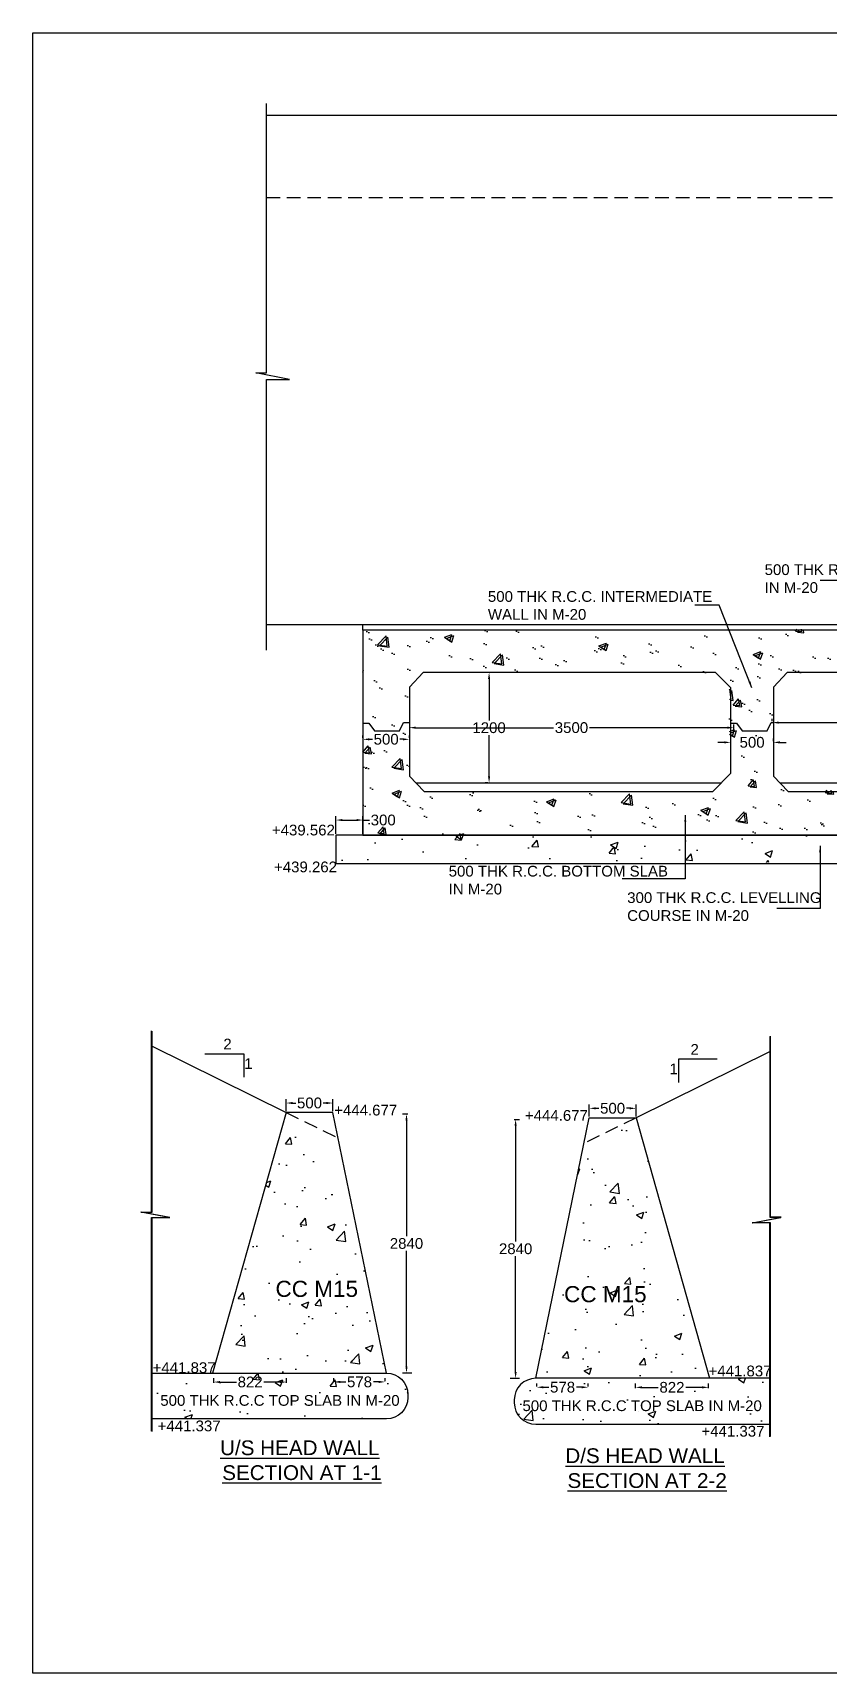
# Model space of a CAD drawing. Header units: metres. Extents: x 450 to 1447, y 479 to 667.
# Drawn here: x 1282.5 to 1319.5, y 591.1 to 667.4 of the extents above; entities that cross this region are included whole.
import ezdxf

# ---------------------------------------------------------------- set-up
doc = ezdxf.new("R2010")
doc.units = ezdxf.units.M
doc.header["$MEASUREMENT"] = 0
doc.linetypes.add('HIDDEN', pattern=[9.525, 6.35, -3.175])
for name, color, linetype in [('DIMENSION', 7, 'Continuous'), ('DRAWING', 7, 'Continuous'), ('TEXT', 7, 'Continuous')]:
    doc.layers.add(name, color=color, linetype=linetype)
doc.styles.get("Standard").update_dxf_attribs({"font": 'arial.ttf'})
doc.dimstyles.get("Standard").update_dxf_attribs({"dimtxt": 0.5, "dimasz": 0.3, "dimexe": 0.18, "dimexo": 0.0625, "dimgap": 0.09, "dimtad": 0, "dimtih": 1, "dimtoh": 1, "dimdec": 4, "dimzin": 0, "dimdsep": 46, "dimtxsty": 'Standard', "dimcen": 0.09, "dimadec": 0, "dimazin": 0, "dimtfac": 1, "dimtdec": 4, "dimtofl": 0, "dimtmove": 0, "dimatfit": 3, "dimfxl": 0, "dimtolj": 1, "dimtzin": 0, "dimarcsym": 0})

# ---------------------------------------------------------------- blocks, each defined once
blk = doc.blocks.new('*D46')
at = {"layer": 'Defpoints', "color": 0, "ltscale": 0.1, "transparency": 16777216}
for p in [(1294.302, 617.174), (1296.481, 617.615), (1296.481, 617.174)]:
    blk.add_point(p, dxfattribs=at)
at = {"layer": 'DIMENSION', "color": 0, "lineweight": -2, "ltscale": 0.1, "transparency": 16777216}
for p, q in [((1294.302, 617.237), (1294.302, 617.795)), ((1294.602, 617.615), (1294.75, 617.615)), ((1296.181, 617.615), (1296.033, 617.615)), ((1296.481, 617.237), (1296.481, 617.795))]:
    blk.add_line(p, q, dxfattribs=at)
at = {"layer": 'DIMENSION', "color": 0, "ltscale": 0.1, "transparency": 16777216}
for points in [[(1294.602, 617.665), (1294.602, 617.565), (1294.302, 617.615)], [(1296.181, 617.665), (1296.181, 617.565), (1296.481, 617.615)]]:
    blk.add_solid(points, dxfattribs=at)
at = {"layer": 'DIMENSION', "color": 0, "ltscale": 0.1, "transparency": 16777216, "insert": (1295.391, 617.615), "char_height": 0.5, "attachment_point": 5}
blk.add_mtext('\\A1;500', dxfattribs=at)
blk = doc.blocks.new('*D47')
at = {"layer": 'Defpoints', "color": 0, "ltscale": 0.1, "transparency": 16777216}
for p in [(1290.932, 604.522), (1294.324, 604.625), (1294.324, 604.522)]:
    blk.add_point(p, dxfattribs=at)
at = {"layer": 'DIMENSION', "color": 0, "lineweight": -2, "ltscale": 0.1, "transparency": 16777216}
for p, q in [((1290.932, 604.585), (1290.932, 604.805)), ((1291.232, 604.625), (1291.988, 604.625)), ((1294.024, 604.625), (1293.268, 604.625)), ((1294.324, 604.585), (1294.324, 604.805))]:
    blk.add_line(p, q, dxfattribs=at)
at = {"layer": 'DIMENSION', "color": 0, "ltscale": 0.1, "transparency": 16777216}
for points in [[(1291.232, 604.675), (1291.232, 604.575), (1290.932, 604.625)], [(1294.024, 604.675), (1294.024, 604.575), (1294.324, 604.625)]]:
    blk.add_solid(points, dxfattribs=at)
at = {"layer": 'DIMENSION', "color": 0, "ltscale": 0.1, "transparency": 16777216, "insert": (1292.628, 604.625), "char_height": 0.5, "attachment_point": 5}
blk.add_mtext('\\A1;822', dxfattribs=at)
blk = doc.blocks.new('*D48')
at = {"layer": 'Defpoints', "color": 0, "ltscale": 0.1, "transparency": 16777216}
for p in [(1296.525, 604.601), (1298.913, 604.63), (1298.913, 604.601)]:
    blk.add_point(p, dxfattribs=at)
at = {"layer": 'DIMENSION', "color": 0, "lineweight": -2, "ltscale": 0.1, "transparency": 16777216}
for p, q in [((1296.525, 604.663), (1296.525, 604.81)), ((1296.825, 604.63), (1297.076, 604.63)), ((1298.613, 604.63), (1298.362, 604.63)), ((1298.913, 604.663), (1298.913, 604.81))]:
    blk.add_line(p, q, dxfattribs=at)
at = {"layer": 'DIMENSION', "color": 0, "ltscale": 0.1, "transparency": 16777216}
for points in [[(1296.825, 604.68), (1296.825, 604.58), (1296.525, 604.63)], [(1298.613, 604.68), (1298.613, 604.58), (1298.913, 604.63)]]:
    blk.add_solid(points, dxfattribs=at)
at = {"layer": 'DIMENSION', "color": 0, "ltscale": 0.1, "transparency": 16777216, "insert": (1297.719, 604.63), "char_height": 0.5, "attachment_point": 5}
blk.add_mtext('\\A1;578', dxfattribs=at)
blk = doc.blocks.new('*D49')
at = {"layer": 'Defpoints', "color": 0, "ltscale": 0.1, "transparency": 16777216}
for p in [(1299.905, 617.103), (1300.029, 617.103), (1300.215, 605.045)]:
    blk.add_point(p, dxfattribs=at)
at = {"layer": 'DIMENSION', "color": 0, "lineweight": -2, "ltscale": 0.1, "transparency": 16777216}
for p, q in [((1299.967, 617.103), (1299.725, 617.103)), ((1299.905, 616.803), (1299.905, 611.419)), ((1299.905, 605.345), (1299.905, 610.729)), ((1300.153, 605.045), (1299.725, 605.045))]:
    blk.add_line(p, q, dxfattribs=at)
at = {"layer": 'DIMENSION', "color": 0, "ltscale": 0.1, "transparency": 16777216}
for points in [[(1299.855, 616.803), (1299.955, 616.803), (1299.905, 617.103)], [(1299.855, 605.345), (1299.955, 605.345), (1299.905, 605.045)]]:
    blk.add_solid(points, dxfattribs=at)
at = {"layer": 'DIMENSION', "color": 0, "ltscale": 0.1, "transparency": 16777216, "insert": (1299.905, 611.074), "char_height": 0.5, "attachment_point": 5}
blk.add_mtext('\\A1;2840', dxfattribs=at)
blk = doc.blocks.new('*D52')
at = {"layer": 'Defpoints', "color": 0, "ltscale": 0.1, "transparency": 16777216}
for p in [(1308.408, 617.368), (1308.408, 616.927), (1310.588, 616.927)]:
    blk.add_point(p, dxfattribs=at)
at = {"layer": 'DIMENSION', "color": 0, "lineweight": -2, "ltscale": 0.1, "transparency": 16777216}
for p, q in [((1308.408, 616.989), (1308.408, 617.548)), ((1308.708, 617.368), (1308.856, 617.368)), ((1310.288, 617.368), (1310.139, 617.368)), ((1310.588, 616.989), (1310.588, 617.548))]:
    blk.add_line(p, q, dxfattribs=at)
at = {"layer": 'DIMENSION', "color": 0, "ltscale": 0.1, "transparency": 16777216}
for points in [[(1308.708, 617.418), (1308.708, 617.318), (1308.408, 617.368)], [(1310.288, 617.418), (1310.288, 617.318), (1310.588, 617.368)]]:
    blk.add_solid(points, dxfattribs=at)
at = {"layer": 'DIMENSION', "color": 0, "ltscale": 0.1, "transparency": 16777216, "insert": (1309.498, 617.368), "char_height": 0.5, "attachment_point": 5}
blk.add_mtext('\\A1;500', dxfattribs=at)
blk = doc.blocks.new('*D53')
at = {"layer": 'Defpoints', "color": 0, "ltscale": 0.1, "transparency": 16777216}
for p in [(1310.565, 604.377), (1310.565, 604.275), (1313.957, 604.275)]:
    blk.add_point(p, dxfattribs=at)
at = {"layer": 'DIMENSION', "color": 0, "lineweight": -2, "ltscale": 0.1, "transparency": 16777216}
for p, q in [((1310.565, 604.338), (1310.565, 604.557)), ((1310.865, 604.377), (1311.621, 604.377)), ((1313.657, 604.377), (1312.901, 604.377)), ((1313.957, 604.338), (1313.957, 604.557))]:
    blk.add_line(p, q, dxfattribs=at)
at = {"layer": 'DIMENSION', "color": 0, "ltscale": 0.1, "transparency": 16777216}
for points in [[(1310.865, 604.427), (1310.865, 604.327), (1310.565, 604.377)], [(1313.657, 604.427), (1313.657, 604.327), (1313.957, 604.377)]]:
    blk.add_solid(points, dxfattribs=at)
at = {"layer": 'DIMENSION', "color": 0, "ltscale": 0.1, "transparency": 16777216, "insert": (1312.261, 604.377), "char_height": 0.5, "attachment_point": 5}
blk.add_mtext('\\A1;822', dxfattribs=at)
blk = doc.blocks.new('*D54')
at = {"layer": 'Defpoints', "color": 0, "ltscale": 0.1, "transparency": 16777216}
for p in [(1305.976, 604.383), (1305.976, 604.354), (1308.364, 604.354)]:
    blk.add_point(p, dxfattribs=at)
at = {"layer": 'DIMENSION', "color": 0, "lineweight": -2, "ltscale": 0.1, "transparency": 16777216}
for p, q in [((1305.976, 604.416), (1305.976, 604.563)), ((1306.276, 604.383), (1306.527, 604.383)), ((1308.064, 604.383), (1307.813, 604.383)), ((1308.364, 604.416), (1308.364, 604.563))]:
    blk.add_line(p, q, dxfattribs=at)
at = {"layer": 'DIMENSION', "color": 0, "ltscale": 0.1, "transparency": 16777216}
for points in [[(1306.276, 604.433), (1306.276, 604.333), (1305.976, 604.383)], [(1308.064, 604.433), (1308.064, 604.333), (1308.364, 604.383)]]:
    blk.add_solid(points, dxfattribs=at)
at = {"layer": 'DIMENSION', "color": 0, "ltscale": 0.1, "transparency": 16777216, "insert": (1307.17, 604.383), "char_height": 0.5, "attachment_point": 5}
blk.add_mtext('\\A1;578', dxfattribs=at)
blk = doc.blocks.new('*D51')
at = {"layer": 'Defpoints', "color": 0, "ltscale": 0.1, "transparency": 16777216}
for p in [(1304.86, 616.855), (1304.984, 616.855), (1304.674, 604.798)]:
    blk.add_point(p, dxfattribs=at)
at = {"layer": 'DIMENSION', "color": 0, "lineweight": -2, "ltscale": 0.1, "transparency": 16777216}
for p, q in [((1304.922, 616.855), (1305.164, 616.855)), ((1304.984, 616.555), (1304.984, 611.172)), ((1304.984, 605.098), (1304.984, 610.482)), ((1304.736, 604.798), (1305.164, 604.798))]:
    blk.add_line(p, q, dxfattribs=at)
at = {"layer": 'DIMENSION', "color": 0, "ltscale": 0.1, "transparency": 16777216}
for points in [[(1304.934, 616.555), (1305.034, 616.555), (1304.984, 616.855)], [(1304.934, 605.098), (1305.034, 605.098), (1304.984, 604.798)]]:
    blk.add_solid(points, dxfattribs=at)
at = {"layer": 'DIMENSION', "color": 0, "ltscale": 0.1, "transparency": 16777216, "insert": (1304.984, 610.827), "char_height": 0.5, "attachment_point": 5}
blk.add_mtext('\\A1;2840', dxfattribs=at)
blk = doc.blocks.new('*D109')
at = {"layer": 'Defpoints', "color": 0, "ltscale": 0.1, "transparency": 16777216}
for p in [(1297.881, 634.548), (1300.038, 634.548), (1300.038, 634.548)]:
    blk.add_point(p, dxfattribs=at)
at = {"layer": 'DIMENSION', "color": 0, "lineweight": -2, "ltscale": 0.1, "transparency": 16777216}
for p, q in [((1297.881, 634.611), (1297.881, 634.728)), ((1300.038, 634.611), (1300.038, 634.728)), ((1298.181, 634.548), (1298.318, 634.548)), ((1299.738, 634.548), (1299.601, 634.548))]:
    blk.add_line(p, q, dxfattribs=at)
at = {"layer": 'DIMENSION', "color": 0, "ltscale": 0.1, "transparency": 16777216}
for points in [[(1298.181, 634.598), (1298.181, 634.498), (1297.881, 634.548)], [(1299.738, 634.598), (1299.738, 634.498), (1300.038, 634.548)]]:
    blk.add_solid(points, dxfattribs=at)
at = {"layer": 'DIMENSION', "color": 0, "ltscale": 0.1, "transparency": 16777216, "insert": (1298.959, 634.548), "char_height": 0.5, "attachment_point": 5}
blk.add_mtext('\\A1;500', dxfattribs=at)
blk = doc.blocks.new('*D99')
at = {"layer": 'Defpoints', "color": 0, "ltscale": 0.1, "transparency": 16777216}
for p in [(1303.749, 637.653), (1303.749, 632.518), (1303.749, 632.518)]:
    blk.add_point(p, dxfattribs=at)
at = {"layer": 'DIMENSION', "color": 0, "lineweight": -2, "ltscale": 0.1, "transparency": 16777216}
for p, q in [((1303.687, 637.653), (1303.569, 637.653)), ((1303.749, 637.353), (1303.749, 635.431)), ((1303.749, 632.818), (1303.749, 634.74)), ((1303.687, 632.518), (1303.569, 632.518))]:
    blk.add_line(p, q, dxfattribs=at)
at = {"layer": 'DIMENSION', "color": 0, "ltscale": 0.1, "transparency": 16777216}
for points in [[(1303.699, 637.353), (1303.799, 637.353), (1303.749, 637.653)], [(1303.699, 632.818), (1303.799, 632.818), (1303.749, 632.518)]]:
    blk.add_solid(points, dxfattribs=at)
at = {"layer": 'DIMENSION', "color": 0, "ltscale": 0.1, "transparency": 16777216, "insert": (1303.749, 635.086), "char_height": 0.5, "attachment_point": 5}
blk.add_mtext('\\A1;1200', dxfattribs=at)
blk = doc.blocks.new('*D100')
at = {"layer": 'Defpoints', "color": 0, "ltscale": 0.1, "transparency": 16777216}
for p in [(1300.038, 635.325), (1315.131, 635.304), (1315.131, 635.09)]:
    blk.add_point(p, dxfattribs=at)
at = {"layer": 'DIMENSION', "color": 0, "lineweight": -2, "ltscale": 0.1, "transparency": 16777216}
for p, q in [((1300.038, 635.263), (1300.038, 634.91)), ((1300.338, 635.09), (1306.749, 635.09)), ((1314.831, 635.09), (1308.42, 635.09)), ((1315.131, 635.241), (1315.131, 634.91))]:
    blk.add_line(p, q, dxfattribs=at)
at = {"layer": 'DIMENSION', "color": 0, "ltscale": 0.1, "transparency": 16777216}
for points in [[(1300.338, 635.14), (1300.338, 635.04), (1300.038, 635.09)], [(1314.831, 635.14), (1314.831, 635.04), (1315.131, 635.09)]]:
    blk.add_solid(points, dxfattribs=at)
at = {"layer": 'DIMENSION', "color": 0, "ltscale": 0.1, "transparency": 16777216, "insert": (1307.584, 635.09), "char_height": 0.5, "attachment_point": 5}
blk.add_mtext('\\A1;3500', dxfattribs=at)
blk = doc.blocks.new('*D101')
at = {"layer": 'Defpoints', "color": 0, "ltscale": 0.1, "transparency": 16777216}
for p in [(1316.931, 635.325), (1331.94, 635.325), (1331.94, 635.325)]:
    blk.add_point(p, dxfattribs=at)
at = {"layer": 'DIMENSION', "color": 0, "lineweight": -2, "ltscale": 0.1, "transparency": 16777216}
for p, q in [((1316.931, 635.388), (1316.931, 635.505)), ((1331.94, 635.388), (1331.94, 635.505)), ((1317.231, 635.325), (1323.6, 635.325)), ((1331.64, 635.325), (1325.271, 635.325))]:
    blk.add_line(p, q, dxfattribs=at)
at = {"layer": 'DIMENSION', "color": 0, "ltscale": 0.1, "transparency": 16777216}
for points in [[(1317.231, 635.375), (1317.231, 635.275), (1316.931, 635.325)], [(1331.64, 635.375), (1331.64, 635.275), (1331.94, 635.325)]]:
    blk.add_solid(points, dxfattribs=at)
at = {"layer": 'DIMENSION', "color": 0, "ltscale": 0.1, "transparency": 16777216, "insert": (1324.435, 635.325), "char_height": 0.5, "attachment_point": 5}
blk.add_mtext('\\A1;3500', dxfattribs=at)
blk = doc.blocks.new('*D104')
at = {"layer": 'Defpoints', "color": 0, "ltscale": 0.1, "transparency": 16777216}
for p in [(1314.996, 634.405), (1316.982, 634.405), (1316.982, 634.405)]:
    blk.add_point(p, dxfattribs=at)
at = {"layer": 'DIMENSION', "color": 0, "lineweight": -2, "ltscale": 0.1, "transparency": 16777216}
for p, q in [((1314.696, 634.405), (1314.396, 634.405)), ((1314.996, 634.468), (1314.996, 634.585)), ((1316.982, 634.468), (1316.982, 634.585)), ((1317.282, 634.405), (1317.582, 634.405))]:
    blk.add_line(p, q, dxfattribs=at)
at = {"layer": 'DIMENSION', "color": 0, "ltscale": 0.1, "transparency": 16777216}
for points in [[(1314.696, 634.455), (1314.696, 634.355), (1314.996, 634.405)], [(1317.282, 634.455), (1317.282, 634.355), (1316.982, 634.405)]]:
    blk.add_solid(points, dxfattribs=at)
at = {"layer": 'DIMENSION', "color": 0, "ltscale": 0.1, "transparency": 16777216, "insert": (1315.989, 634.405), "char_height": 0.5, "attachment_point": 5}
blk.add_mtext('\\A1;500', dxfattribs=at)
blk = doc.blocks.new('*D110')
at = {"layer": 'Defpoints', "color": 0, "ltscale": 0.1, "transparency": 16777216}
for p in [(1296.623, 630.078), (1297.881, 630.788), (1297.881, 630.078)]:
    blk.add_point(p, dxfattribs=at)
at = {"layer": 'DIMENSION', "color": 0, "lineweight": -2, "ltscale": 0.1, "transparency": 16777216}
for p, q in [((1296.623, 630.141), (1296.623, 630.968)), ((1297.881, 630.141), (1297.881, 630.968)), ((1296.923, 630.788), (1297.581, 630.788)), ((1297.881, 630.788), (1298.181, 630.788))]:
    blk.add_line(p, q, dxfattribs=at)
at = {"layer": 'DIMENSION', "color": 0, "ltscale": 0.1, "transparency": 16777216}
for points in [[(1296.923, 630.838), (1296.923, 630.738), (1296.623, 630.788)], [(1297.581, 630.838), (1297.581, 630.738), (1297.881, 630.788)]]:
    blk.add_solid(points, dxfattribs=at)
at = {"layer": 'DIMENSION', "color": 0, "ltscale": 0.1, "transparency": 16777216, "insert": (1298.822, 630.788), "char_height": 0.5, "attachment_point": 5}
blk.add_mtext('\\A1;300', dxfattribs=at)

msp = doc.modelspace()

# ---------------------------------------------------------------- hatches: boundary and pattern name
at = {"layer": 'DIMENSION', "ltscale": 0.1}
h = msp.add_hatch(dxfattribs=at)
h.set_pattern_fill('AR-CONC', scale=0.5)
h.set_pattern_definition([(50, (0, 0), (3.586301, -0.3137607), [0.375, -4.125]), (355, (0, 0), (-0.693757, 3.760961), [0.3, -3.3]), (100.4514, (0.299, -0.026), (2.892547, 3.447198), [0.318701, -3.505711]), (46.1842, (0, 1), (5.336205, -0.827595), [0.5625, -6.1875]), (96.6356, (0.4447, 0.931), (4.673314, 4.87059), [0.478051, -5.258565]), (351.1842, (0, 1), (4.67331, 4.870593), [0.45, -4.95]), (21, (0.5, 0.75), (2.984535, -2.0130945), [0.375, -4.125]), (326, (0.5, 0.75), (1.216577, 3.62575), [0.3, -3.3]), (71.4514, (0.7487, 0.5822), (4.201113, 1.6126525), [0.318701, -3.505711]), (37.5, (0, 0), (0.0607993, 1.6644693), [0, -3.26, 0, -3.35, 0, -3.3125]), (7.5, (0, 0), (1.3153477, 1.9720586), [0, -1.91, 0, -3.185, 0, -1.2625]), (327.5, (-1.115, 0), (2.6691122, -0.1127744), [0, -1.25, 0, -3.9, 0, -5.175]), (317.5, (-1.615, 0), (2.915931, 0.500525), [0, -1.625, 0, -2.59, 0, -3.675])])
h.paths.add_polyline_path([(1297.88072, 639.62502), (1297.88072, 635.30383), (1298.15013, 635.30383), (1298.41736, 634.94032), (1299.5831, 634.94032), (1299.76587, 635.32532), (1300.03815, 635.32532), (1300.03815, 636.97401), (1300.67583, 637.6534), (1314.2837, 637.6534), (1314.99589, 636.95012), (1314.99589, 635.30383), (1315.26531, 635.30383), (1315.53253, 634.94032), (1316.69827, 634.94032), (1316.88104, 635.32532), (1316.9818, 635.32532), (1316.9818, 636.97401), (1317.61948, 637.6534), (1331.22735, 637.6534), (1331.93954, 636.95012), (1331.93954, 635.15814), (1332.20896, 635.15814), (1332.47618, 634.79462), (1333.64192, 634.79462), (1333.82469, 635.17963), (1333.94254, 635.17963), (1333.94254, 636.97401), (1334.58022, 637.6534), (1348.18809, 637.6534), (1348.90028, 636.95012), (1348.90028, 635.15814), (1349.1697, 635.15814), (1349.43692, 634.79462), (1350.60266, 634.79462), (1350.78543, 635.17963), (1351.20302, 635.17963), (1351.20302, 639.62502)])
h.paths.add_polyline_path([(1348.06335, 632.12099), (1334.62896, 632.12099), (1333.94254, 632.8387), (1333.94254, 635.17963), (1333.82469, 635.17963), (1333.64192, 634.79462), (1332.47618, 634.79462), (1332.20896, 635.15814), (1331.93954, 635.15814), (1331.93954, 632.97821), (1331.10261, 632.12099), (1317.66822, 632.12099), (1316.9818, 632.8387), (1316.9818, 635.32532), (1316.88104, 635.32532), (1316.69827, 634.94032), (1315.53253, 634.94032), (1315.26531, 635.30383), (1314.99589, 635.30383), (1314.99589, 632.97821), (1314.15896, 632.12099), (1300.72457, 632.12099), (1300.03815, 632.8387), (1300.03815, 635.32532), (1299.76587, 635.32532), (1299.5831, 634.94032), (1298.41736, 634.94032), (1298.15013, 635.30383), (1297.88072, 635.30383), (1297.88072, 630.07836), (1351.20302, 630.07836), (1351.20302, 635.17963), (1350.78543, 635.17963), (1350.60266, 634.79462), (1349.43692, 634.79462), (1349.1697, 635.15814), (1348.90028, 635.15814), (1348.90028, 632.97821)])
h.paths.add_polyline_path([(1341.31898, 639.0195), (1342.67198, 639.0195), (1342.67198, 638.25892), (1341.31898, 638.25892)], flags=24)
h.paths.add_polyline_path([(1322.21169, 638.4274), (1325.3239, 638.4274), (1325.3239, 637.66649), (1322.21169, 637.66649)], flags=24)
h.paths.add_polyline_path([(1298.28293, 634.92844), (1299.63593, 634.92844), (1299.63593, 634.16787), (1298.28293, 634.16787)], flags=24)
h.paths.add_polyline_path([(1332.26454, 634.78553), (1333.61754, 634.78553), (1333.61754, 634.02496), (1332.26454, 634.02496)], flags=24)
h.paths.add_polyline_path([(1315.31235, 634.78553), (1316.66535, 634.78553), (1316.66535, 634.02496), (1315.31235, 634.02496)], flags=24)
h.paths.add_polyline_path([(1349.37515, 634.53089), (1350.72815, 634.53089), (1350.72815, 633.77032), (1349.37515, 633.77032)], flags=24)
h.paths.add_polyline_path([(1341.09358, 631.47996), (1342.44658, 631.47996), (1342.44658, 630.71939), (1341.09358, 630.71939)], flags=24)
h.paths.add_polyline_path([(1298.14572, 631.16828), (1299.49838, 631.16828), (1299.49838, 630.40737), (1298.14572, 630.40737)], flags=24)
h.paths.add_polyline_path([(1322.21388, 632.16843), (1325.32097, 632.16843), (1325.32097, 631.40786), (1322.21388, 631.40786)], flags=25)
h = msp.add_hatch(dxfattribs=at)
h.set_pattern_fill('AR-CONC', scale=0.5)
h.set_pattern_definition([(50, (0, 0), (3.586301, -0.3137607), [0.375, -4.125]), (355, (0, 0), (-0.693757, 3.760961), [0.3, -3.3]), (100.45144, (0.299, -0.026), (2.892544, 3.4472), [0.318701, -3.505711]), (46.1842, (0, 1), (5.336207, -0.827596), [0.5625, -6.1875]), (96.63564, (0.4447, 0.931), (4.67331, 4.870593), [0.478052, -5.258569]), (351.18416, (0, 1), (4.67331, 4.870593), [0.45, -4.95]), (21, (0.5, 0.75), (2.984535, -2.0130945), [0.375, -4.125]), (326, (0.5, 0.75), (1.216577, 3.62575), [0.3, -3.3]), (71.45144, (0.7487, 0.5822), (4.201112, 1.612656), [0.318701, -3.505711]), (37.5, (0, 0), (0.0607993, 1.6644693), [0, -3.26, 0, -3.35, 0, -3.3125]), (7.5, (0, 0), (1.3153477, 1.9720586), [0, -1.91, 0, -3.185, 0, -1.2625]), (327.5, (-1.115, 0), (2.6691122, -0.1127744), [0, -1.25, 0, -3.9, 0, -5.175]), (317.5, (-1.615, 0), (2.915931, 0.500525), [0, -1.625, 0, -2.59, 0, -3.675])])
h.paths.add_polyline_path([(1296.72623, 615.97907), (1294.30165, 617.17411), (1290.8806, 605.04547), (1298.96828, 605.04547)])
h.paths.add_polyline_path([(1299.96828, 603.90565), (1299.96828, 604.04547, 0.41421356), (1298.96828, 605.04547), (1288.07155, 605.04547), (1288.07155, 602.90565), (1298.96828, 602.90565, 0.41421356)])
h.paths.add_polyline_path([(1287.99527, 604.76942), (1291.17808, 604.76942), (1291.17808, 605.79978), (1287.99527, 605.79978)], flags=9)
h.paths.add_polyline_path([(1293.66204, 608.16666), (1297.87964, 608.16666), (1297.87964, 609.71219), (1293.66204, 609.71219)], flags=24)
h.paths.add_polyline_path([(1292.20587, 604.31338), (1293.05512, 604.31338), (1293.05512, 604.93159), (1292.20587, 604.93159)], flags=24)
h.paths.add_polyline_path([(1297.29484, 604.3185), (1298.14408, 604.3185), (1298.14408, 604.93672), (1297.29484, 604.93672)], flags=24)
h.paths.add_polyline_path([(1288.35411, 603.23754), (1299.74429, 603.23754), (1299.74429, 604.26789), (1288.35411, 604.26789)], flags=24)
h = msp.add_hatch(dxfattribs=at)
h.set_pattern_fill('AR-CONC', scale=0.5)
h.set_pattern_definition([(50, (28.746, -0.2472), (3.586301, -0.3137607), [0.375, -4.125]), (355, (28.746, -0.2472), (-0.693757, 3.760961), [0.3, -3.3]), (100.45144, (29.045, -0.2734), (2.892544, 3.4472), [0.318701, -3.505711]), (46.1842, (28.746, 0.753), (5.336207, -0.827596), [0.5625, -6.1875]), (96.63564, (29.191, 0.684), (4.67331, 4.870593), [0.478052, -5.258569]), (351.18416, (28.746, 0.753), (4.67331, 4.870593), [0.45, -4.95]), (21, (29.246, 0.5028), (2.984535, -2.0130945), [0.375, -4.125]), (326, (29.246, 0.5028), (1.216577, 3.62575), [0.3, -3.3]), (71.45144, (29.4948, 0.335), (4.201112, 1.612656), [0.318701, -3.505711]), (37.5, (28.7461, -0.2472), (0.0607993, 1.6644693), [0, -3.26, 0, -3.35, 0, -3.3125]), (7.5, (28.746, -0.2472), (1.3153477, 1.9720586), [0, -1.91, 0, -3.185, 0, -1.2625]), (327.5, (27.631, -0.2472), (2.6691122, -0.1127744), [0, -1.25, 0, -3.9, 0, -5.175]), (317.5, (27.131, -0.2472), (2.915931, 0.500525), [0, -1.625, 0, -2.59, 0, -3.675])])
h.paths.add_polyline_path([(1308.16294, 615.73185), (1310.58752, 616.92689), (1314.00857, 604.79825), (1305.92089, 604.79825)])
h.paths.add_polyline_path([(1304.92089, 603.65843), (1304.92089, 603.79825, -0.41421356), (1305.92089, 604.79825), (1316.81762, 604.79825), (1316.81762, 602.65843), (1305.92089, 602.65843, -0.41421356)])
h.paths.add_polyline_path([(1316.8939, 604.5222), (1313.71109, 604.5222), (1313.71109, 605.55256), (1316.8939, 605.55256)], flags=9)
h.paths.add_polyline_path([(1311.22713, 607.91944), (1307.00953, 607.91944), (1307.00953, 609.46498), (1311.22713, 609.46498)], flags=24)
h.paths.add_polyline_path([(1312.68331, 604.06616), (1311.83406, 604.06616), (1311.83406, 604.68438), (1312.68331, 604.68438)], flags=24)
h.paths.add_polyline_path([(1307.59434, 604.07129), (1306.74509, 604.07129), (1306.74509, 604.6895), (1307.59434, 604.6895)], flags=24)
h.paths.add_polyline_path([(1316.53506, 602.99032), (1305.14488, 602.99032), (1305.14488, 604.02068), (1316.53506, 604.02068)], flags=24)
at = {"layer": 'DRAWING', "ltscale": 0.1}
h = msp.add_hatch(dxfattribs=at)
h.set_pattern_fill('AR-CONC', scale=0.5)
h.set_pattern_definition([(50, (-0.0917, 0.0522), (3.586301, -0.3137607), [0.375, -4.125]), (355, (-0.0917, 0.052), (-0.693757, 3.760961), [0.3, -3.3]), (100.45144, (0.207, 0.026), (2.892544, 3.4472), [0.318701, -3.505711]), (46.1842, (-0.0917, 1.052), (5.336207, -0.827596), [0.5625, -6.1875]), (96.63564, (0.353, 0.983), (4.67331, 4.870593), [0.478052, -5.258569]), (351.18416, (-0.0917, 1.052), (4.67331, 4.870593), [0.45, -4.95]), (21, (0.4083, 0.8022), (2.984535, -2.0130945), [0.375, -4.125]), (326, (0.4083, 0.802), (1.216577, 3.62575), [0.3, -3.3]), (71.45144, (0.657, 0.6344), (4.201112, 1.612656), [0.318701, -3.505711]), (37.5, (-0.0917, 0.0522), (0.0607993, 1.6644693), [0, -3.26, 0, -3.35, 0, -3.3125]), (7.5, (-0.0917, 0.0522), (1.3153477, 1.9720586), [0, -1.91, 0, -3.185, 0, -1.2625]), (327.5, (-1.2067, 0.0522), (2.6691122, -0.1127744), [0, -1.25, 0, -3.9, 0, -5.175]), (317.5, (-1.7067, 0.0522), (2.915931, 0.500525), [0, -1.625, 0, -2.59, 0, -3.675])])
h.paths.add_polyline_path([(1351.14429, 639.67719), (1297.82198, 639.67719), (1297.82198, 630.13052), (1351.14429, 630.13052)])
h.paths.add_polyline_path([(1314.22497, 637.70556), (1314.93716, 637.00229), (1314.93716, 633.03038), (1314.10022, 632.17315), (1300.66584, 632.17315), (1299.97941, 632.89086), (1299.97941, 637.02618), (1300.61709, 637.70556)], flags=16)
h.paths.add_polyline_path([(1316.92306, 637.02618), (1317.56074, 637.70556), (1331.16862, 637.70556), (1331.88081, 637.00229), (1331.88081, 633.03038), (1331.04387, 632.17315), (1317.60949, 632.17315), (1316.92306, 632.89086)], flags=16)
h.paths.add_polyline_path([(1333.8838, 637.02618), (1334.52148, 637.70556), (1348.12936, 637.70556), (1348.84155, 637.00229), (1348.84155, 633.03038), (1348.00461, 632.17315), (1334.57023, 632.17315), (1333.8838, 632.89086)], flags=16)
h.paths.add_polyline_path([(1352.50296, 630.13052), (1296.56408, 630.13052), (1296.56408, 628.81605), (1352.50296, 628.81605)])

# ---------------------------------------------------------------- linework, layer by layer
at = {"layer": 'DIMENSION', "ltscale": 0.1}
msp.add_lwpolyline([(1282.51395, 667.4399), (1446.81776, 667.4399), (1446.81776, 591.07036), (1282.51395, 591.07036)], close=True, dxfattribs=at)
at = {"layer": 'DRAWING', "ltscale": 0.1}
for points in [[(1293.38624, 638.69691), (1293.38624, 651.2927), (1294.457, 651.2927), (1292.9002, 651.60383), (1293.38624, 651.60383), (1293.38624, 664.14486)], [(1293.38624, 663.6007), (1355.65811, 663.6007)], [(1293.37586, 639.88857), (1355.65811, 639.88857)], [(1297.88072, 639.62502), (1297.88072, 639.88857)], [(1300.03815, 636.97401), (1300.67583, 637.6534)], [(1300.03815, 636.97401), (1300.03815, 632.8387)], [(1314.2837, 637.6534), (1300.67583, 637.6534)], [(1314.2837, 637.6534), (1314.99589, 636.95012)], [(1314.99589, 632.97821), (1314.99589, 636.95012)], [(1316.9818, 636.97401), (1317.61948, 637.6534)], [(1316.9818, 636.97401), (1316.9818, 632.8387)], [(1331.22735, 637.6534), (1317.61948, 637.6534)], [(1297.88072, 635.30383), (1298.15013, 635.30383), (1298.41736, 634.94032), (1299.5831, 634.94032), (1299.76587, 635.32532), (1300.03815, 635.32532)], [(1314.99589, 635.30383), (1315.26531, 635.30383), (1315.53253, 634.94032), (1316.69827, 634.94032), (1316.88104, 635.32532), (1316.9818, 635.32532)], [(1300.03815, 632.8387), (1300.72457, 632.12099)], [(1300.34521, 632.51764), (1314.54622, 632.51764)], [(1314.99589, 632.97821), (1314.15896, 632.12099)], [(1316.9818, 632.8387), (1317.66822, 632.12099)], [(1317.28886, 632.51764), (1331.48987, 632.51764)], [(1300.72457, 632.12099), (1314.15896, 632.12099)], [(1317.66822, 632.12099), (1331.10261, 632.12099)], [(1288.04513, 602.33293), (1288.04513, 612.28517), (1288.86377, 612.28517), (1287.54048, 612.54133), (1288.03584, 612.54133), (1288.03584, 620.97375)], [(1288.07155, 602.32598), (1288.07155, 612.27822), (1288.89019, 612.27822), (1287.56691, 612.53438), (1288.06227, 612.53438), (1288.06227, 620.9668)], [(1288.06227, 620.25758), (1294.30165, 617.17411)], [(1316.81762, 602.07876), (1316.81762, 612.03101), (1315.99898, 612.03101), (1317.32227, 612.28716), (1316.82691, 612.28716), (1316.82691, 620.71959)], [(1316.84404, 602.08571), (1316.84404, 612.03795), (1316.02541, 612.03795), (1317.34869, 612.29411), (1316.85333, 612.29411), (1316.85333, 620.72653)], [(1290.52383, 619.89877), (1292.32737, 619.89877), (1292.32737, 618.82541)], [(1316.82691, 620.01036), (1310.58752, 616.92689)], [(1314.36534, 619.65156), (1312.56181, 619.65156), (1312.56181, 618.57819)], [(1298.96828, 605.04547), (1296.48118, 617.17411), (1294.30165, 617.17411), (1290.8806, 605.04547)], [(1305.92089, 604.79825), (1308.40799, 616.92689), (1310.58752, 616.92689), (1314.00857, 604.79825)]]:
    msp.add_lwpolyline(points, dxfattribs=at)
at = {"layer": 'DRAWING', "linetype": 'HIDDEN', "ltscale": 0.1}
for points in [[(1293.38624, 659.76653), (1355.65811, 659.76653)], [(1294.30165, 617.17411), (1296.72623, 615.97907)], [(1310.58752, 616.92689), (1308.16294, 615.73185)]]:
    msp.add_lwpolyline(points, dxfattribs=at)
at = {"layer": 'DRAWING', "ltscale": 0.1}
for points in [[(1297.88072, 630.07836), (1351.20302, 630.07836), (1351.20302, 639.62502), (1297.88072, 639.62502)], [(1296.62282, 628.76388), (1352.5617, 628.76388), (1352.5617, 630.07836), (1296.62282, 630.07836)]]:
    msp.add_lwpolyline(points, close=True, dxfattribs=at)
for points in [[(1288.07155, 605.04547), (1298.96828, 605.04547, -0.41421356), (1299.96828, 604.04547), (1299.96828, 603.90565, -0.41421356), (1298.96828, 602.90565), (1288.07155, 602.90565)], [(1316.81762, 604.79825), (1305.92089, 604.79825, 0.41421356), (1304.92089, 603.79825), (1304.92089, 603.65843, 0.41421356), (1305.92089, 602.65843), (1316.81762, 602.65843)]]:
    msp.add_lwpolyline(points, format="xyb", close=True, dxfattribs=at)

# ---------------------------------------------------------------- texts
at = {"layer": 'TEXT'}
for s, p in [('%%UU/S HEAD WALL', (1291.22898, 601.22127)), ('%%UD/S HEAD WALL', (1307.29813, 600.85163)), ('%%USECTION AT 1-1', (1291.32894, 600.0636)), ('%%USECTION AT 2-2', (1307.39809, 599.69396))]:
    msp.add_text(s, height=0.6875, dxfattribs=at).set_placement(p)
at = {"layer": 'TEXT', "char_height": 0.5}
for s, insert, width, attachment_point in [('500 THK R.C.C. TOP SLAB IN M-20', (1316.57389, 642.69629), 8.694203, 1), ('500 THK R.C.C. INTERMEDIATE WALL IN M-20', (1303.69408, 641.44775), 10.6888902, 1), ('+439.562', (1293.63992, 630.57341), 2.9060914, 1), ('+439.262', (1293.73882, 628.85767), 2.9060914, 1), ('500 THK R.C.C. BOTTOM SLAB IN M-20', (1301.86917, 628.65884), 10.6888902, 1), ('300 THK R.C.C. LEVELLING COURSE IN M-20', (1310.1774, 627.4275), 10.6888902, 1), ('2', (1291.7674, 620.60759), 2.9060914, 3), ('2', (1313.12178, 620.36038), 2.9060914, 1), ('1', (1292.74681, 619.70151), 2.9060914, 3), ('1', (1312.14236, 619.45429), 2.9060914, 1), ('+444.677', (1299.4726, 617.53438), 2.9060914, 3), ('+444.677', (1305.41658, 617.28717), 2.9060914, 1), ('+441.837', (1291.02136, 605.54449), 2.9060914, 3), ('+441.837', (1313.96244, 605.39182), 2.9060914, 1), ('+441.337', (1291.25506, 602.83331), 2.9060914, 3), ('+441.337', (1313.63411, 602.58609), 2.9060914, 1)]:
    msp.add_mtext(s, dxfattribs=dict(at, insert=insert, width=width, attachment_point=attachment_point))
at = {"layer": 'TEXT'}
for s, insert, char_height, attachment_point in [('CC M15', (1297.65019, 609.33898), 0.75, 3), ('CC M15', (1307.23898, 609.09177), 0.75, 1), ('500 THK R.C.C TOP SLAB IN M-20', (1299.58587, 604.01943), 0.5, 3), ('500 THK R.C.C TOP SLAB IN M-20', (1305.30331, 603.77221), 0.5, 1)]:
    msp.add_mtext(s, dxfattribs=dict(at, insert=insert, char_height=char_height, attachment_point=attachment_point))

# ---------------------------------------------------------------- dimensions: what is measured, and where the dimension line sits
at = {"layer": 'DIMENSION', "ltscale": 0.1}
for base, p1, p2, angle, text, picture, middle in [((1303.74935, 632.51764), (1303.74935, 637.6534), (1303.74935, 632.51764), 90, '1200', '*D99', (1303.74935, 635.08552)), ((1299.90516, 617.10256), (1300.21518, 605.04547), (1300.02918, 617.10256), 90, '2840', '*D49', (1299.90516, 611.07402)), ((1308.40799, 617.36812), (1310.58752, 616.92689), (1308.40799, 616.92689), 180, '500', '*D52', (1309.49776, 617.36812)), ((1305.97636, 604.38254), (1308.36409, 604.35371), (1305.97636, 604.35371), 180, '578', '*D54', (1307.17023, 604.38254)), ((1310.56499, 604.37742), (1313.95749, 604.27503), (1310.56499, 604.27503), 180, '822', '*D53', (1312.26124, 604.37742))]:
    dim = msp.add_linear_dim(base=base, p1=p1, p2=p2, angle=angle, text=text, dimstyle='Standard', dxfattribs=at)
    dim.commit()
    dim.dimension.update_dxf_attribs({"geometry": picture, "text_midpoint": middle})
for base, p1, p2, text, picture, middle in [((1315.1306, 635.09019), (1300.03815, 635.32532), (1315.1306, 635.30383), '3500', '*D100', (1307.58438, 635.09019)), ((1331.93954, 635.32532), (1316.93142, 635.32532), (1331.93954, 635.32532), '3500', '*D101', (1324.43548, 635.32532)), ((1300.03815, 634.54816), (1297.88072, 634.54816), (1300.03815, 634.54816), '500', '*D109', (1298.95943, 634.54816)), ((1316.9818, 634.40525), (1314.99589, 634.40525), (1316.9818, 634.40525), '500', '*D104', (1315.98885, 634.40525)), ((1297.88072, 630.78782), (1296.62282, 630.07836), (1297.88072, 630.07836), '300', '*D110', (1298.82205, 630.78782)), ((1296.48118, 617.61534), (1294.30165, 617.17411), (1296.48118, 617.17411), '500', '*D46', (1295.39142, 617.61534)), ((1294.32418, 604.62464), (1290.93168, 604.52225), (1294.32418, 604.52225), '822', '*D47', (1292.62793, 604.62464)), ((1298.91281, 604.62976), (1296.52509, 604.60093), (1298.91281, 604.60093), '578', '*D48', (1297.71895, 604.62976))]:
    dim = msp.add_linear_dim(base=base, p1=p1, p2=p2, text=text, dimstyle='Standard', dxfattribs=at)
    dim.commit()
    dim.dimension.update_dxf_attribs({"geometry": picture, "text_midpoint": middle})
dim = msp.add_linear_dim(base=(1304.98401, 616.85535), p1=(1304.67399, 604.79825), p2=(1304.86, 616.85535), angle=90, text='2840', dimstyle='Standard', override={"dimtxt": 0.5, "dimasz": 0.3}, dxfattribs=at)
dim.commit()
dim.dimension.update_dxf_attribs({"geometry": '*D51', "text_midpoint": (1304.98401, 610.8268)})

# ---------------------------------------------------------------- leaders
for points in [[(1321.15874, 639.04875), (1320.56025, 641.94205), (1319.15299, 641.94205)], [(1315.98263, 636.94748), (1314.46214, 640.79443), (1313.32986, 640.79443)], [(1312.88082, 631.01152), (1312.88082, 628.0535), (1309.94142, 628.0535)], [(1319.15514, 629.58746), (1319.15514, 626.66962), (1317.14316, 626.66962)]]:
    msp.add_leader(points, dimstyle='Standard', override={"dimgap": 0.09, "dimtad": 0}, dxfattribs=at)

doc.saveas('drawing.dxf')
